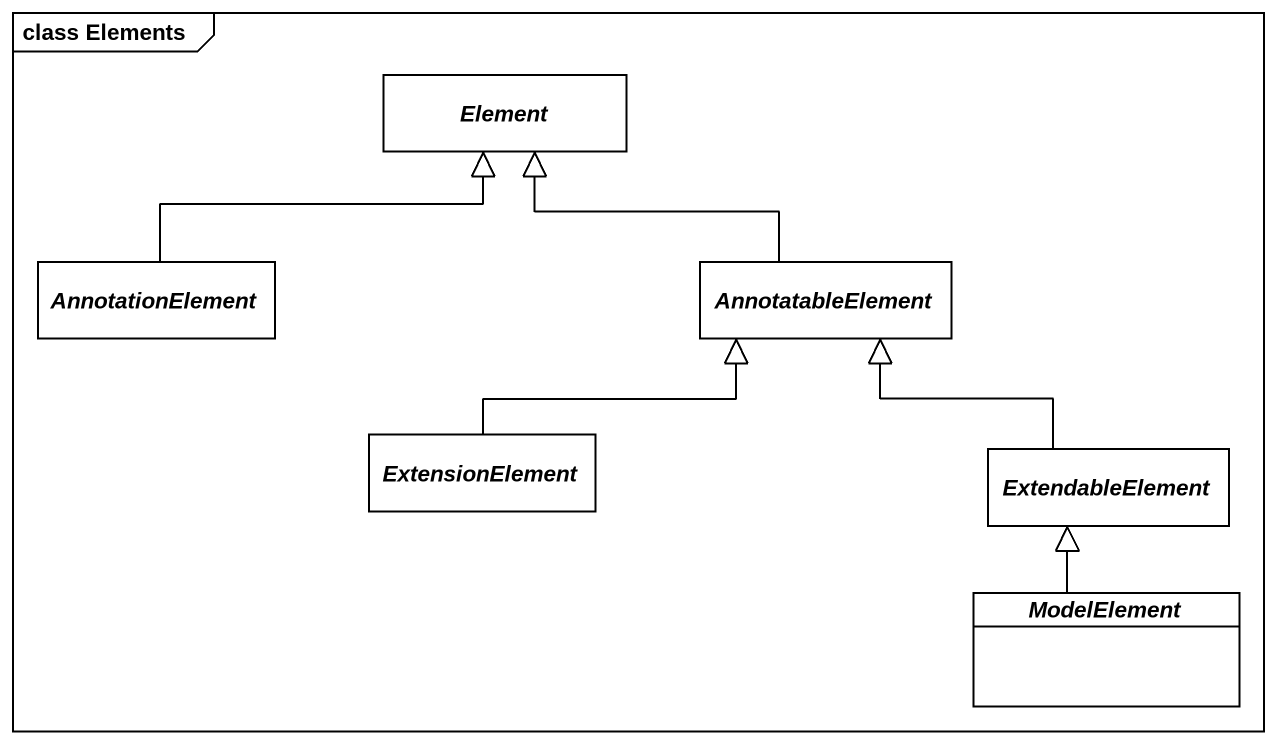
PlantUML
@startuml
mainframe class Elements
hide circle
hide empty members
abstract class Element
abstract class AnnotationElement
abstract class AnnotatableElement
abstract class ExtensionElement
abstract class ExtendableElement
abstract class ModelElement
AnnotationElement -right-|> Element
AnnotatableElement -left-|> Element
ExtensionElement -right-|> AnnotatableElement
ExtendableElement -up-|> AnnotatableElement
ModelElement -up-|> ExtendableElement
@enduml
